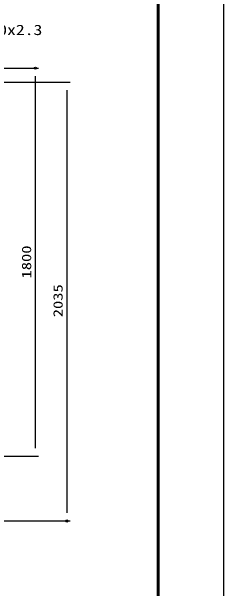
# Model space of a CAD drawing. Units: millimetres, scale not verified. Extents: x -4455 to 4455, y -3150 to 3150.
# Drawn here: x 3473 to 4455, y -1646 to 1029 of the extents above; entities that cross this region are included whole.
import ezdxf
from ezdxf.enums import TextEntityAlignment as Align

# ---------------------------------------------------------------- set-up
doc = ezdxf.new("R2010")
doc.units = ezdxf.units.MM
doc.header["$LTSCALE"] = 20
doc.header["$PDMODE"] = 32
doc.header["$PDSIZE"] = 10
for name, color, linetype, lineweight in [('0-3_0', 7, 'Continuous', 25), ('0-A_LAYER15', 1, 'Continuous', 25), ('1-9_LAYER12', 3, 'Continuous', 25)]:
    doc.layers.add(name, color=color, linetype=linetype, lineweight=lineweight)
doc.layers.add('0-7_DEFPOINTS', color=7, linetype='Continuous')
doc.styles.add('ＭＳ ゴシック', font='')
doc.styles.get('ＭＳ ゴシック').set_extended_font_data('MS Gothic')

msp = doc.modelspace()

# ---------------------------------------------------------------- linework, layer by layer
at = {"layer": '0-3_0', "color": 3}
msp.add_lwpolyline([(-4455, 3150), (4455, 3150), (4455, -3150), (-4455, -3150)], close=True, dxfattribs=at)
at = {"layer": '0-3_0'}
for points in [[(-4155, 2962.5), (4155, 2962.5), (4155, -2962.5), (-4155, -2962.5)], [(-4153.13, 2960.62), (4153.12, 2960.62), (4153.12, -2960.63), (-4153.13, -2960.63)], [(-4151.25, 2958.75), (4151.25, 2958.75), (4151.25, -2958.75), (-4151.25, -2958.75)], [(-4149.38, 2956.87), (4149.37, 2956.87), (4149.37, -2956.88), (-4149.38, -2956.88)], [(-4147.5, 2955), (4147.5, 2955), (4147.5, -2955), (-4147.5, -2955)]]:
    msp.add_lwpolyline(points, close=True, dxfattribs=at)
at = {"layer": '0-7_DEFPOINTS'}
for p in [(3583.85, 766.88), (3729.68, -1333.12)]:
    msp.add_point(p, dxfattribs=at)
at = {"layer": '0-A_LAYER15'}
for p, q in [((3096.6, 766.88), (3598.85, 766.88)), ((2780.11, 701.88), (3744.68, 701.88)), ((2903.61, -1033.12), (3598.85, -1033.12)), ((2778.61, -1333.12), (3744.68, -1333.12))]:
    msp.add_line(p, q, dxfattribs=at)
at = {"layer": '0-A_LAYER15', "color": 2}
for p, q in [((3583.85, -995.62), (3583.85, 729.38)), ((3729.68, 664.38), (3729.68, -1295.62))]:
    msp.add_line(p, q, dxfattribs=at)

# ---------------------------------------------------------------- texts
at = {"layer": '0-A_LAYER15', "color": 3, "style": 'ＭＳ ゴシック', "width": 1.3}
for s, p in [('1800', (3577.18, -208.71)), ('2035', (3723.01, -388.48))]:
    msp.add_text(s, height=43.26, rotation=90, dxfattribs=at).set_placement(p, align=Align.BOTTOM_LEFT)
at = {"layer": '1-9_LAYER12', "style": 'ＭＳ ゴシック', "width": 1.25}
msp.add_text('門柱 □-50x50x2.3', height=48.11, dxfattribs=at).set_placement((2920.01, 905.67), align=Align.BOTTOM_LEFT)

doc.saveas('drawing.dxf')
